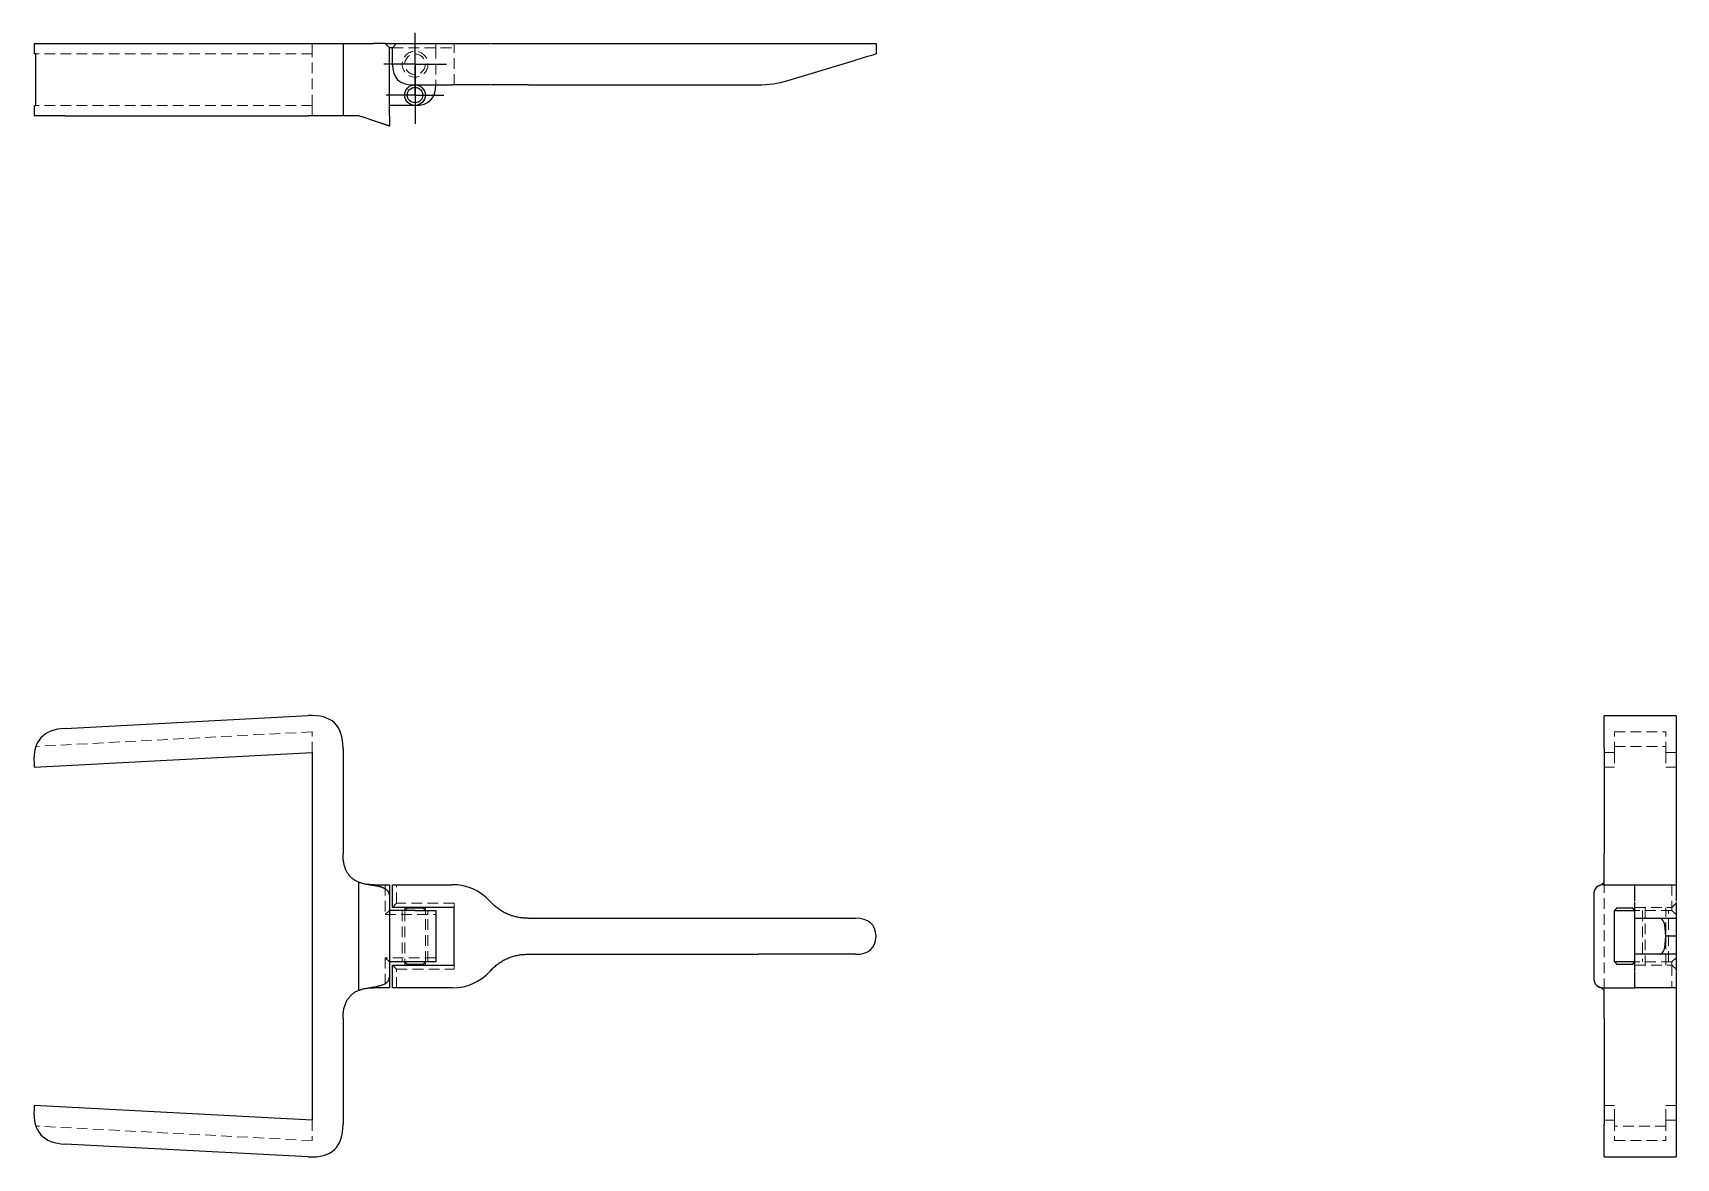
# Model space of a CAD drawing. Header units: millimetres. Extents: x 33 to 228, y 31 to 164.
import ezdxf

# ---------------------------------------------------------------- set-up
doc = ezdxf.new("R2010")
doc.units = ezdxf.units.MM
doc.linetypes.add('HIDDEN', pattern=[1.905, 1.27, -0.635])
doc.layers.add('10', color=7, linetype='Continuous')

# ---------------------------------------------------------------- blocks, each defined once
blk = doc.blocks.new('SW_CENTERMARKSYMBOL_0')
at = {"layer": '10', "color": 0}
for p, q in [((0, 2.5), (0, 3.72)), ((0, 0), (0, 2.5)), ((-2.5, 0), (-3.72, 0)), ((0, 0), (-2.5, 0)), ((0, 0), (0, -2.5)), ((0, 0), (2.5, 0)), ((2.5, 0), (3.72, 0)), ((0, -2.5), (0, -3.72))]:
    blk.add_line(p, q, dxfattribs=at)
blk = doc.blocks.new('SW_CENTERMARKSYMBOL_1')
at = {"layer": '10', "color": 0}
for p, q in [((0, 2.5), (0, 3.42)), ((0, 0), (0, 2.5)), ((-2.5, 0), (-3.42, 0)), ((0, 0), (-2.5, 0)), ((0, 0), (0, -2.5)), ((0, 0), (2.5, 0)), ((2.5, 0), (3.42, 0)), ((0, -2.5), (0, -3.42))]:
    blk.add_line(p, q, dxfattribs=at)

msp = doc.modelspace()

# ---------------------------------------------------------------- linework, layer by layer
at = {"color": 7, "linetype": 'Continuous', "lineweight": 25}
for p, q in [((33.09, 162.87), (33.09, 161.65)), ((36.77, 162.87), (65.61, 162.87)), ((69.73, 162.87), (69.73, 154.32)), ((74.73, 162.87), (73.39, 162.87)), ((75.22, 162.38), (74.73, 162.87)), ((74.73, 162.87), (76.08, 162.87)), ((75.22, 154.32), (75.22, 162.38)), ((75.59, 162.38), (75.22, 162.38)), ((76.08, 162.87), (75.59, 162.38)), ((75.59, 160.43), (75.59, 162.38)), ((76.08, 162.87), (82.68, 162.87)), ((91.69, 162.87), (130.54, 162.87)), ((132.97, 162.87), (132.97, 161.65)), ((33.3, 161.65), (33.1, 161.65)), ((33.3, 155.55), (33.3, 161.65)), ((122.48, 158.5), (130.54, 160.92)), ((78.03, 157.99), (82.68, 157.99)), ((91.69, 157.99), (118.97, 157.99)), ((33.09, 155.55), (33.09, 154.32)), ((36.77, 154.32), (65.61, 154.32)), ((78.27, 155.55), (75.22, 155.55)), ((36.77, 81.66), (65.61, 83.17)), ((227.87, 83.15), (219.32, 83.15)), ((33.09, 77.07), (66.06, 78.8)), ((66.06, 78.8), (66.06, 35.2)), ((69.73, 79.27), (69.73, 66.77)), ((219.32, 79.27), (219.32, 66.77)), ((227.87, 79.27), (227.87, 66.77)), ((33.07, 77.56), (33.09, 77.07)), ((71.56, 63.42), (71.56, 50.58)), ((73.39, 63.11), (75.22, 63.11)), ((75.59, 60.42), (75.59, 63.11)), ((78.03, 63.11), (82.68, 63.11)), ((219.32, 63.11), (222.99, 63.11)), ((222.99, 63.11), (227.87, 63.11)), ((75.22, 61.88), (75.22, 52.12)), ((87.17, 61.14), (87.21, 61.1)), ((218.1, 61.88), (218.1, 52.12)), ((78.27, 60.05), (75.22, 60.05)), ((77.05, 60.42), (77.05, 60.05)), ((77.36, 60.36), (77.05, 60.05)), ((77.36, 60.36), (79.19, 60.36)), ((82.91, 60.42), (78.03, 60.42)), ((79.49, 60.05), (79.19, 60.36)), ((79.49, 60.05), (79.49, 60.42)), ((80.72, 60.05), (80.72, 53.95)), ((82.91, 53.58), (82.91, 60.42)), ((91.69, 59.14), (118.97, 59.14)), ((122.48, 59.14), (130.54, 59.14)), ((220.85, 60.36), (220.55, 60.05)), ((220.55, 53.95), (220.55, 60.05)), ((220.85, 60.36), (222.68, 60.36)), ((222.99, 60.05), (222.68, 60.36)), ((222.99, 54.86), (222.99, 59.14)), ((223.5, 59.14), (225.92, 59.14)), ((225.92, 59.14), (227.87, 59.14)), ((227.87, 57), (226.65, 57)), ((91.69, 54.86), (118.97, 54.86)), ((130.54, 54.86), (122.48, 54.86)), ((225.92, 54.86), (223.5, 54.86)), ((227.87, 54.86), (225.92, 54.86)), ((78.27, 53.95), (75.22, 53.95)), ((75.59, 50.89), (75.59, 53.58)), ((77.05, 53.95), (77.36, 53.64)), ((77.05, 53.95), (77.05, 53.58)), ((79.19, 53.64), (77.36, 53.64)), ((78.03, 53.58), (82.91, 53.58)), ((79.19, 53.64), (79.49, 53.95)), ((79.49, 53.58), (79.49, 53.95)), ((87.21, 52.9), (87.17, 52.86)), ((220.55, 53.95), (220.85, 53.64)), ((222.68, 53.64), (220.85, 53.64)), ((222.68, 53.64), (222.99, 53.95)), ((75.22, 50.89), (73.39, 50.89)), ((82.68, 50.89), (78.03, 50.89)), ((219.32, 50.89), (222.99, 50.89)), ((227.87, 50.89), (222.99, 50.89)), ((69.73, 47.23), (69.73, 34.73)), ((219.32, 47.23), (219.32, 34.73)), ((227.87, 47.23), (227.87, 34.73)), ((33.09, 36.93), (33.07, 36.44)), ((66.06, 35.2), (33.09, 36.93)), ((65.61, 30.83), (36.77, 32.34)), ((219.32, 30.85), (227.87, 30.85))]:
    msp.add_line(p, q, dxfattribs=at)
at = {"color": 7, "linetype": 'HIDDEN', "lineweight": 18}
for p, q in [((33.09, 161.65), (33.09, 162.87)), ((66.06, 161.65), (66.06, 162.87)), ((75.59, 162.38), (82.91, 162.38)), ((80.72, 162.87), (80.72, 162.38)), ((80.72, 162.38), (80.72, 157.99)), ((82.91, 162.38), (82.91, 162.87)), ((82.91, 157.99), (82.91, 162.38)), ((66.06, 161.65), (33.3, 161.65)), ((66.06, 155.55), (66.06, 161.65)), ((33.09, 154.32), (33.09, 155.55)), ((66.06, 155.55), (33.3, 155.55)), ((66.06, 154.32), (66.06, 155.55)), ((66.06, 81.24), (33.3, 79.52)), ((66.06, 78.8), (66.06, 81.24)), ((220.55, 81.24), (226.65, 81.24)), ((220.55, 78.8), (220.55, 81.24)), ((226.65, 78.8), (226.65, 81.24)), ((219.32, 78.8), (220.55, 78.8)), ((220.55, 79.52), (226.65, 79.52)), ((220.55, 78.8), (220.55, 77.07)), ((226.65, 78.8), (226.65, 77.07)), ((226.65, 78.8), (227.87, 78.8)), ((219.32, 77.07), (220.55, 77.07)), ((226.65, 77.07), (227.87, 77.07)), ((74.73, 63.11), (74.73, 59.56)), ((76.08, 60.91), (76.08, 63.11)), ((219.32, 63.42), (219.32, 50.58)), ((227.38, 63.11), (227.38, 60.42)), ((76.08, 60.91), (75.59, 60.42)), ((82.91, 60.91), (76.08, 60.91)), ((82.91, 60.42), (82.91, 60.91)), ((227.38, 60.42), (227.87, 60.91)), ((75.22, 60.05), (74.73, 59.56)), ((74.73, 59.56), (80.72, 59.56)), ((76.75, 60.05), (76.75, 53.95)), ((77.05, 60.05), (77.05, 53.95)), ((79.49, 53.95), (79.49, 60.05)), ((79.8, 53.95), (79.8, 60.05)), ((222.99, 60.42), (227.38, 60.42)), ((227.38, 60.05), (222.99, 60.05)), ((223.9, 60.05), (223.9, 53.95)), ((224.21, 60.42), (224.21, 53.58)), ((226.65, 53.58), (226.65, 60.42)), ((226.96, 53.95), (226.96, 60.05)), ((227.38, 60.05), (227.38, 60.42)), ((227.87, 59.56), (227.38, 60.05)), ((74.73, 54.44), (75.22, 53.95)), ((74.73, 54.44), (74.73, 50.89)), ((80.72, 54.44), (74.73, 54.44)), ((76.08, 53.09), (75.59, 53.58)), ((76.08, 50.89), (76.08, 53.09)), ((76.08, 53.09), (82.91, 53.09)), ((82.91, 53.09), (82.91, 53.58)), ((227.38, 53.95), (222.99, 53.95)), ((222.99, 53.58), (227.38, 53.58)), ((227.38, 53.95), (227.87, 54.44)), ((227.38, 53.58), (227.38, 53.95)), ((227.87, 53.09), (227.38, 53.58)), ((227.38, 53.58), (227.38, 50.89)), ((66.06, 35.2), (66.06, 32.76)), ((219.32, 36.93), (220.55, 36.93)), ((219.32, 35.2), (220.55, 35.2)), ((220.55, 35.2), (220.55, 36.93)), ((220.55, 35.2), (220.55, 32.76)), ((226.65, 36.93), (227.87, 36.93)), ((226.65, 35.2), (226.65, 36.93)), ((226.65, 35.2), (227.87, 35.2)), ((226.65, 35.2), (226.65, 32.76)), ((66.06, 32.76), (33.3, 34.48)), ((226.65, 34.48), (220.55, 34.48)), ((220.55, 32.76), (226.65, 32.76))]:
    msp.add_line(p, q, dxfattribs=at)
at = {"color": 7, "linetype": 'HIDDEN', "lineweight": 18, "flags": 128}
for points in [[(69.73, 66.77), (69.73, 66.77)], [(73.39, 63.11), (73.39, 63.11)], [(219.32, 63.11), (219.32, 63.11)], [(87.21, 61.1), (87.21, 61.1)], [(91.69, 59.14), (91.69, 59.14)], [(132.97, 57), (132.97, 57)], [(91.69, 54.86), (91.69, 54.86)], [(87.21, 52.9), (87.21, 52.9)], [(73.39, 50.89), (73.39, 50.89)], [(219.32, 50.89), (219.32, 50.89)], [(69.73, 47.23), (69.73, 47.23)]]:
    msp.add_lwpolyline(points, dxfattribs=at)
at = {"color": 7, "linetype": 'HIDDEN', "lineweight": 18}
for radius in [1.53, 1.22]:
    msp.add_circle((78.27, 160.43), radius, dxfattribs=at)
at = {"color": 7, "linetype": 'Continuous', "lineweight": 25}
for radius in [1.22, 0.916]:
    msp.add_circle((78.27, 156.77), radius, dxfattribs=at)
for points, knots in [([(33.1, 162.87), (33.14, 162.87), (33.23, 162.87), (33.58, 162.87), (34.12, 162.87), (34.84, 162.87), (35.75, 162.87), (36.41, 162.87), (36.77, 162.87)], [0, 0, 0, 0, 0.165245, 0.317971, 0.464285, 0.622891, 0.798536, 1, 1, 1, 1]), ([(69.73, 162.87), (69.73, 162.87), (69.73, 162.87), (69.75, 162.87), (69.77, 162.87), (69.81, 162.87), (69.86, 162.87), (69.92, 162.87), (69.99, 162.87), (70.07, 162.87), (70.16, 162.87), (70.26, 162.87), (70.38, 162.87), (70.5, 162.87), (70.64, 162.87), (70.79, 162.87), (70.94, 162.87), (71.11, 162.87), (71.29, 162.87), (71.48, 162.87), (71.68, 162.87), (71.9, 162.87), (72.12, 162.87), (72.35, 162.87), (72.6, 162.87), (72.85, 162.87), (73.12, 162.87), (73.3, 162.87), (73.39, 162.87)], [0, 0, 0, 0, 0.046494, 0.091239, 0.13432, 0.175829, 0.215871, 0.254563, 0.292033, 0.328423, 0.363889, 0.398596, 0.432724, 0.466461, 0.5, 0.533539, 0.567276, 0.601404, 0.636111, 0.671577, 0.707967, 0.745437, 0.784129, 0.824171, 0.86568, 0.908761, 0.953506, 1, 1, 1, 1]), ([(87.25, 162.87), (87.55, 162.87), (88.13, 162.87), (89.22, 162.87), (90.42, 162.87), (91.26, 162.87), (91.69, 162.87)], [0, 0, 0, 0, 0.246448, 0.493815, 0.741183, 1, 1, 1, 1]), ([(91.69, 157.99), (91.26, 157.99), (90.42, 157.99), (89.22, 157.99), (88.13, 157.99), (87.55, 157.99), (87.25, 157.99)], [0, 0, 0, 0, 0.258817, 0.506185, 0.753552, 1, 1, 1, 1]), ([(36.77, 154.32), (36.43, 154.32), (35.79, 154.32), (34.92, 154.32), (34.2, 154.32), (33.64, 154.32), (33.27, 154.32), (33.1, 154.32), (33.1, 154.32), (33.1, 154.32)], [0, 0, 0, 0, 0.192942, 0.362052, 0.514778, 0.661093, 0.8197, 0.995345, 1, 1, 1, 1]), ([(33.11, 155.55), (33.11, 155.55), (33.11, 155.55), (33.21, 155.55), (33.3, 155.55)], [0, 0, 0, 0, 0.1478548, 1, 1, 1, 1]), ([(71.56, 154.32), (71.5, 154.32), (71.39, 154.32), (71.23, 154.32), (71.07, 154.32), (70.93, 154.32), (70.79, 154.32), (70.66, 154.32), (70.54, 154.32), (70.43, 154.32), (70.32, 154.32), (70.23, 154.32), (70.14, 154.32), (70.06, 154.32), (69.99, 154.32), (69.93, 154.32), (69.87, 154.32), (69.83, 154.32), (69.79, 154.32), (69.76, 154.32), (69.74, 154.32), (69.73, 154.32), (69.73, 154.32), (69.73, 154.32)], [0, 0, 0, 0, 0.045797, 0.090649, 0.134726, 0.178205, 0.221272, 0.264115, 0.306929, 0.349908, 0.393243, 0.43712, 0.481721, 0.527216, 0.573767, 0.621525, 0.670629, 0.721208, 0.773381, 0.827253, 0.882923, 0.940479, 1, 1, 1, 1]), ([(73.39, 153.71), (73.08, 153.82), (72.77, 153.92), (72.15, 154.13), (71.85, 154.23), (71.56, 154.32)], [0, 0, 0, 0, 0.5, 0.5, 1, 1, 1, 1]), ([(75.22, 153.1), (75.22, 153.1), (75.22, 153.1), (75.2, 153.11), (75.18, 153.12), (75.14, 153.13), (75.09, 153.15), (75.04, 153.16), (74.97, 153.19), (74.9, 153.21), (74.81, 153.24), (74.71, 153.27), (74.6, 153.31), (74.49, 153.35), (74.36, 153.39), (74.22, 153.44), (74.08, 153.48), (73.92, 153.54), (73.75, 153.59), (73.57, 153.65), (73.45, 153.69), (73.39, 153.71)], [0, 0, 0, 0, 0.036993, 0.073135, 0.109012, 0.145222, 0.182348, 0.220932, 0.261455, 0.304336, 0.349926, 0.39852, 0.45036, 0.505646, 0.564543, 0.627188, 0.693692, 0.764152, 0.838647, 0.917244, 1, 1, 1, 1]), ([(219.32, 79.27), (219.32, 79.63), (219.32, 80.3), (219.32, 81.22), (219.32, 81.98), (219.32, 82.58), (219.32, 82.97), (219.32, 83.14), (219.32, 83.14), (219.32, 83.15)], [0, 0, 0, 0, 0.1953355, 0.3649702, 0.5167717, 0.6615449, 0.8190514, 0.9951185, 1, 1, 1, 1]), ([(227.87, 83.15), (227.87, 83.1), (227.87, 83), (227.87, 82.63), (227.87, 82.07), (227.87, 81.3), (227.87, 80.34), (227.87, 79.65), (227.87, 79.27)], [0, 0, 0, 0, 0.165931, 0.317732, 0.462505, 0.620011, 0.796077, 1, 1, 1, 1]), ([(71.56, 63.42), (71.5, 63.44), (71.39, 63.49), (71.23, 63.58), (71.07, 63.67), (70.93, 63.77), (70.79, 63.88), (70.66, 64), (70.54, 64.13), (70.43, 64.26), (70.32, 64.41), (70.23, 64.56), (70.14, 64.72), (70.06, 64.89), (69.99, 65.06), (69.93, 65.25), (69.87, 65.44), (69.83, 65.64), (69.79, 65.85), (69.76, 66.07), (69.74, 66.29), (69.73, 66.53), (69.73, 66.69), (69.73, 66.77)], [0, 0, 0, 0, 0.045797, 0.090649, 0.134726, 0.178205, 0.221272, 0.264115, 0.306929, 0.349908, 0.393243, 0.43712, 0.481721, 0.527216, 0.573767, 0.621525, 0.670629, 0.721208, 0.773381, 0.827253, 0.882923, 0.940479, 1, 1, 1, 1]), ([(219.32, 63.42), (219.32, 63.44), (219.32, 63.49), (219.32, 63.58), (219.32, 63.67), (219.32, 63.77), (219.32, 63.88), (219.32, 64), (219.32, 64.13), (219.32, 64.26), (219.32, 64.41), (219.32, 64.56), (219.32, 64.72), (219.32, 64.89), (219.32, 65.06), (219.32, 65.25), (219.32, 65.44), (219.32, 65.64), (219.32, 65.85), (219.32, 66.07), (219.32, 66.29), (219.32, 66.53), (219.32, 66.69), (219.32, 66.77)], [0, 0, 0, 0, 0.045797, 0.090649, 0.134726, 0.178205, 0.221272, 0.264115, 0.306929, 0.349908, 0.393243, 0.43712, 0.481721, 0.527216, 0.573767, 0.621525, 0.670629, 0.721208, 0.773381, 0.827253, 0.882923, 0.940479, 1, 1, 1, 1]), ([(227.87, 66.77), (227.87, 66.68), (227.87, 66.5), (227.87, 66.23), (227.87, 65.97), (227.87, 65.73), (227.87, 65.5), (227.87, 65.27), (227.87, 65.06), (227.87, 64.86), (227.87, 64.67), (227.87, 64.49), (227.87, 64.32), (227.87, 64.17), (227.87, 64.02), (227.87, 63.88), (227.87, 63.76), (227.87, 63.64), (227.87, 63.54), (227.87, 63.45), (227.87, 63.37), (227.87, 63.3), (227.87, 63.24), (227.87, 63.19), (227.87, 63.15), (227.87, 63.12), (227.87, 63.11), (227.87, 63.11), (227.87, 63.11)], [0, 0, 0, 0, 0.046494, 0.091239, 0.13432, 0.175829, 0.215871, 0.254563, 0.292033, 0.328423, 0.363889, 0.398596, 0.432724, 0.466461, 0.5, 0.533539, 0.567276, 0.601404, 0.636111, 0.671577, 0.707967, 0.745437, 0.784129, 0.824171, 0.86568, 0.908761, 0.953506, 1, 1, 1, 1]), ([(73.39, 63), (73.08, 63.04), (72.77, 63.09), (72.15, 63.22), (71.85, 63.3), (71.56, 63.42)], [0, 0, 0, 0, 0.5, 0.5, 1, 1, 1, 1]), ([(75.22, 61.88), (75.22, 61.91), (75.22, 61.97), (75.2, 62.06), (75.18, 62.14), (75.14, 62.22), (75.09, 62.3), (75.04, 62.37), (74.97, 62.44), (74.9, 62.51), (74.81, 62.57), (74.71, 62.63), (74.6, 62.68), (74.49, 62.73), (74.36, 62.78), (74.22, 62.83), (74.08, 62.87), (73.92, 62.91), (73.75, 62.94), (73.57, 62.97), (73.45, 62.99), (73.39, 63)], [0, 0, 0, 0, 0.036993, 0.073135, 0.109012, 0.145222, 0.182348, 0.220932, 0.261455, 0.304336, 0.349926, 0.39852, 0.45036, 0.505646, 0.564543, 0.627188, 0.693692, 0.764152, 0.838647, 0.917244, 1, 1, 1, 1]), ([(218.71, 63), (218.82, 63.04), (218.92, 63.09), (219.13, 63.22), (219.23, 63.3), (219.32, 63.42)], [0, 0, 0, 0, 0.5, 0.5, 1, 1, 1, 1]), ([(222.99, 61.19), (222.99, 61.51), (222.99, 62.14), (222.99, 62.73), (222.99, 63.05), (222.99, 63.09), (222.99, 63.11)], [0, 0, 0, 0, 0.275232, 0.55179, 0.770943, 1, 1, 1, 1]), ([(227.87, 63.11), (227.87, 63.08), (227.87, 63.02), (227.87, 62.57), (227.87, 61.95), (227.87, 61.44), (227.87, 61.19)], [0, 0, 0, 0, 0.28916, 0.565616, 0.784689, 1, 1, 1, 1]), ([(91.69, 59.14), (91.6, 59.14), (91.41, 59.14), (91.14, 59.16), (90.87, 59.18), (90.61, 59.22), (90.34, 59.27), (90.09, 59.33), (89.84, 59.4), (89.59, 59.48), (89.35, 59.58), (89.12, 59.68), (88.88, 59.79), (88.66, 59.92), (88.43, 60.06), (88.22, 60.2), (88.01, 60.36), (87.8, 60.53), (87.59, 60.71), (87.4, 60.9), (87.27, 61.03), (87.21, 61.1)], [0, 0, 0, 0, 0.055266, 0.109674, 0.163313, 0.216278, 0.268664, 0.320573, 0.372108, 0.423373, 0.474476, 0.525524, 0.576627, 0.627892, 0.679427, 0.731336, 0.783722, 0.836687, 0.890326, 0.944734, 1, 1, 1, 1]), ([(222.99, 59.14), (222.99, 59.14), (222.99, 59.14), (222.99, 59.16), (222.99, 59.18), (222.99, 59.22), (222.99, 59.27), (222.99, 59.33), (222.99, 59.4), (222.99, 59.48), (222.99, 59.58), (222.99, 59.68), (222.99, 59.79), (222.99, 59.92), (222.99, 60.06), (222.99, 60.2), (222.99, 60.36), (222.99, 60.53), (222.99, 60.71), (222.99, 60.9), (222.99, 61.03), (222.99, 61.1)], [0, 0, 0, 0, 0.055266, 0.109674, 0.163313, 0.216278, 0.268664, 0.320573, 0.372108, 0.423373, 0.474476, 0.525524, 0.576627, 0.627892, 0.679427, 0.731336, 0.783722, 0.836687, 0.890326, 0.944734, 1, 1, 1, 1]), ([(227.87, 61.1), (227.87, 61.03), (227.87, 60.9), (227.87, 60.71), (227.87, 60.53), (227.87, 60.36), (227.87, 60.2), (227.87, 60.06), (227.87, 59.92), (227.87, 59.79), (227.87, 59.68), (227.87, 59.58), (227.87, 59.48), (227.87, 59.4), (227.87, 59.33), (227.87, 59.27), (227.87, 59.22), (227.87, 59.18), (227.87, 59.16), (227.87, 59.14), (227.87, 59.14), (227.87, 59.14)], [0, 0, 0, 0, 0.055266, 0.109674, 0.163313, 0.216278, 0.268664, 0.320573, 0.372108, 0.423373, 0.474476, 0.525524, 0.576627, 0.627892, 0.679427, 0.731336, 0.783722, 0.836687, 0.890326, 0.944734, 1, 1, 1, 1]), ([(87.21, 52.9), (87.27, 52.97), (87.4, 53.1), (87.59, 53.29), (87.8, 53.47), (88.01, 53.64), (88.22, 53.8), (88.43, 53.94), (88.66, 54.08), (88.88, 54.21), (89.12, 54.32), (89.35, 54.42), (89.59, 54.52), (89.84, 54.6), (90.09, 54.67), (90.34, 54.73), (90.61, 54.78), (90.87, 54.82), (91.14, 54.84), (91.41, 54.86), (91.6, 54.86), (91.69, 54.86)], [0, 0, 0, 0, 0.055266, 0.109674, 0.163313, 0.216278, 0.268664, 0.320573, 0.372108, 0.423373, 0.474476, 0.525524, 0.576627, 0.627892, 0.679427, 0.731336, 0.783722, 0.836687, 0.890326, 0.944734, 1, 1, 1, 1]), ([(222.99, 52.9), (222.99, 52.97), (222.99, 53.1), (222.99, 53.29), (222.99, 53.47), (222.99, 53.64), (222.99, 53.8), (222.99, 53.94), (222.99, 54.08), (222.99, 54.21), (222.99, 54.32), (222.99, 54.42), (222.99, 54.52), (222.99, 54.6), (222.99, 54.67), (222.99, 54.73), (222.99, 54.78), (222.99, 54.82), (222.99, 54.84), (222.99, 54.86), (222.99, 54.86), (222.99, 54.86)], [0, 0, 0, 0, 0.055266, 0.109674, 0.163313, 0.216278, 0.268664, 0.320573, 0.372108, 0.423373, 0.474476, 0.525524, 0.576627, 0.627892, 0.679427, 0.731336, 0.783722, 0.836687, 0.890326, 0.944734, 1, 1, 1, 1]), ([(227.87, 54.86), (227.87, 54.86), (227.87, 54.86), (227.87, 54.84), (227.87, 54.82), (227.87, 54.78), (227.87, 54.73), (227.87, 54.67), (227.87, 54.6), (227.87, 54.52), (227.87, 54.42), (227.87, 54.32), (227.87, 54.21), (227.87, 54.08), (227.87, 53.94), (227.87, 53.8), (227.87, 53.64), (227.87, 53.47), (227.87, 53.29), (227.87, 53.1), (227.87, 52.97), (227.87, 52.9)], [0, 0, 0, 0, 0.055266, 0.109674, 0.163313, 0.216278, 0.268664, 0.320573, 0.372108, 0.423373, 0.474476, 0.525524, 0.576627, 0.627892, 0.679427, 0.731336, 0.783722, 0.836687, 0.890326, 0.944734, 1, 1, 1, 1]), ([(222.99, 50.89), (222.99, 50.92), (222.99, 50.98), (222.99, 51.43), (222.99, 52.05), (222.99, 52.56), (222.99, 52.81)], [0, 0, 0, 0, 0.28916, 0.565616, 0.784689, 1, 1, 1, 1]), ([(227.87, 52.81), (227.87, 52.49), (227.87, 51.86), (227.87, 51.27), (227.87, 50.95), (227.87, 50.91), (227.87, 50.89)], [0, 0, 0, 0, 0.275232, 0.55179, 0.770943, 1, 1, 1, 1]), ([(71.56, 50.58), (71.85, 50.7), (72.15, 50.78), (72.77, 50.91), (73.08, 50.96), (73.39, 51)], [0, 0, 0, 0, 0.5, 0.5, 1, 1, 1, 1]), ([(73.39, 51), (73.49, 51.01), (73.67, 51.04), (73.94, 51.1), (74.18, 51.16), (74.4, 51.23), (74.59, 51.31), (74.76, 51.4), (74.9, 51.5), (75.02, 51.6), (75.11, 51.72), (75.17, 51.84), (75.21, 51.98), (75.22, 52.07), (75.22, 52.12)], [0, 0, 0, 0, 0.129147, 0.247945, 0.356658, 0.455628, 0.545312, 0.626322, 0.699488, 0.765935, 0.827161, 0.885068, 0.941893, 1, 1, 1, 1]), ([(219.32, 50.58), (219.23, 50.7), (219.13, 50.78), (218.92, 50.91), (218.82, 50.96), (218.71, 51)], [0, 0, 0, 0, 0.5, 0.5, 1, 1, 1, 1]), ([(227.87, 50.89), (227.87, 50.89), (227.87, 50.89), (227.87, 50.88), (227.87, 50.85), (227.87, 50.81), (227.87, 50.76), (227.87, 50.7), (227.87, 50.63), (227.87, 50.55), (227.87, 50.46), (227.87, 50.36), (227.87, 50.24), (227.87, 50.12), (227.87, 49.98), (227.87, 49.83), (227.87, 49.68), (227.87, 49.51), (227.87, 49.33), (227.87, 49.14), (227.87, 48.94), (227.87, 48.73), (227.87, 48.5), (227.87, 48.27), (227.87, 48.03), (227.87, 47.77), (227.87, 47.5), (227.87, 47.32), (227.87, 47.23)], [0, 0, 0, 0, 0.046494, 0.091239, 0.13432, 0.175829, 0.215871, 0.254563, 0.292033, 0.328423, 0.363889, 0.398596, 0.432724, 0.466461, 0.5, 0.533539, 0.567276, 0.601404, 0.636111, 0.671577, 0.707967, 0.745437, 0.784129, 0.824171, 0.86568, 0.908761, 0.953506, 1, 1, 1, 1]), ([(69.73, 47.23), (69.73, 47.33), (69.73, 47.51), (69.75, 47.78), (69.77, 48.04), (69.81, 48.29), (69.86, 48.53), (69.93, 48.75), (70, 48.97), (70.08, 49.17), (70.18, 49.36), (70.29, 49.54), (70.41, 49.71), (70.54, 49.87), (70.68, 50.02), (70.83, 50.16), (71, 50.28), (71.17, 50.39), (71.36, 50.49), (71.49, 50.55), (71.56, 50.58)], [0, 0, 0, 0, 0.06925, 0.135843, 0.199907, 0.26159, 0.321054, 0.378483, 0.434079, 0.488066, 0.540688, 0.592207, 0.642905, 0.693075, 0.743022, 0.793052, 0.843472, 0.894581, 0.946667, 1, 1, 1, 1]), ([(219.32, 47.23), (219.32, 47.33), (219.32, 47.51), (219.32, 47.78), (219.32, 48.04), (219.32, 48.29), (219.32, 48.53), (219.32, 48.75), (219.32, 48.97), (219.32, 49.17), (219.32, 49.36), (219.32, 49.54), (219.32, 49.71), (219.32, 49.87), (219.32, 50.02), (219.32, 50.16), (219.32, 50.28), (219.32, 50.39), (219.32, 50.49), (219.32, 50.55), (219.32, 50.58)], [0, 0, 0, 0, 0.06925, 0.135843, 0.199907, 0.26159, 0.321054, 0.378483, 0.434079, 0.488066, 0.540688, 0.592207, 0.642905, 0.693075, 0.743022, 0.793052, 0.843472, 0.894581, 0.946667, 1, 1, 1, 1]), ([(219.32, 30.85), (219.32, 30.9), (219.32, 31), (219.32, 31.37), (219.32, 31.93), (219.32, 32.7), (219.32, 33.66), (219.32, 34.35), (219.32, 34.73)], [0, 0, 0, 0, 0.165931, 0.317732, 0.462505, 0.620011, 0.796077, 1, 1, 1, 1]), ([(227.87, 34.73), (227.87, 34.37), (227.87, 33.7), (227.87, 32.78), (227.87, 32.02), (227.87, 31.42), (227.87, 31.03), (227.87, 30.86), (227.87, 30.86), (227.87, 30.85)], [0, 0, 0, 0, 0.195335, 0.36497, 0.516772, 0.661545, 0.819051, 0.995119, 1, 1, 1, 1])]:
    msp.add_open_spline(points, degree=3, knots=knots, dxfattribs=at)
for points in [[(65.61, 162.87), (68.36, 162.87), (69.73, 162.87), (69.73, 162.87)], [(82.68, 162.87), (84.46, 162.87), (85.96, 162.87), (87.17, 162.87)], [(130.54, 162.87), (132.06, 162.87), (132.87, 162.87), (132.97, 162.87)], [(75.59, 160.43), (75.59, 158.8), (76.4, 157.99), (78.03, 157.99)], [(132.97, 161.65), (132.87, 161.62), (132.06, 161.37), (130.54, 160.92)], [(78.27, 155.55), (79.9, 155.55), (80.72, 156.36), (80.72, 157.99)], [(87.17, 157.99), (85.96, 157.99), (84.46, 157.99), (82.68, 157.99)], [(118.97, 157.99), (120.17, 157.99), (121.34, 158.16), (122.48, 158.5)], [(69.73, 154.32), (69.73, 154.32), (68.36, 154.32), (65.61, 154.32)], [(75.22, 154.32), (75.22, 153.51), (75.22, 153.1), (75.22, 153.1)], [(69.73, 79.27), (69.73, 82.02), (68.36, 83.32), (65.61, 83.17)], [(36.77, 81.66), (34.16, 81.53), (32.93, 80.16), (33.07, 77.56)], [(73.39, 63.11), (72.67, 63.11), (72.06, 63.21), (71.56, 63.42)], [(75.22, 63.11), (75.22, 63.11), (75.22, 62.7), (75.22, 61.88)], [(75.59, 63.11), (75.59, 63.11), (76.4, 63.11), (78.03, 63.11)], [(87.17, 61.14), (85.96, 62.45), (84.46, 63.11), (82.68, 63.11)], [(219.32, 63.11), (218.51, 63.11), (218.1, 62.7), (218.1, 61.88)], [(78.03, 60.42), (76.4, 60.42), (75.59, 60.42), (75.59, 60.42)], [(78.27, 60.05), (79.9, 60.05), (80.72, 60.05), (80.72, 60.05)], [(118.97, 59.14), (120.17, 59.14), (121.34, 59.14), (122.48, 59.14)], [(132.97, 57), (132.87, 58.42), (132.06, 59.14), (130.54, 59.14)], [(220.55, 60.05), (220.55, 60.05), (221.36, 60.05), (222.99, 60.05)], [(222.99, 59.14), (222.99, 59.14), (223.16, 59.14), (223.5, 59.14)], [(226.65, 57), (226.62, 58.42), (226.37, 59.14), (225.92, 59.14)], [(227.87, 59.14), (227.87, 59.14), (227.87, 58.42), (227.87, 57)], [(130.54, 54.86), (132.06, 54.86), (132.87, 55.58), (132.97, 57)], [(225.92, 54.86), (226.37, 54.86), (226.62, 55.58), (226.65, 57)], [(227.87, 57), (227.87, 55.58), (227.87, 54.86), (227.87, 54.86)], [(122.48, 54.86), (121.34, 54.86), (120.17, 54.86), (118.97, 54.86)], [(223.5, 54.86), (223.16, 54.86), (222.99, 54.86), (222.99, 54.86)], [(75.59, 53.58), (75.59, 53.58), (76.4, 53.58), (78.03, 53.58)], [(80.72, 53.95), (80.72, 53.95), (79.9, 53.95), (78.27, 53.95)], [(82.68, 50.89), (84.46, 50.89), (85.96, 51.55), (87.17, 52.86)], [(222.99, 53.95), (221.36, 53.95), (220.55, 53.95), (220.55, 53.95)], [(71.56, 50.58), (72.06, 50.79), (72.67, 50.89), (73.39, 50.89)], [(75.22, 52.12), (75.22, 51.3), (75.22, 50.89), (75.22, 50.89)], [(78.03, 50.89), (76.4, 50.89), (75.59, 50.89), (75.59, 50.89)], [(218.1, 52.12), (218.1, 51.3), (218.51, 50.89), (219.32, 50.89)], [(33.07, 36.44), (32.93, 33.84), (34.16, 32.47), (36.77, 32.34)], [(65.61, 30.83), (68.36, 30.68), (69.73, 31.98), (69.73, 34.73)]]:
    msp.add_open_spline(points, degree=3, dxfattribs=at)

# ---------------------------------------------------------------- block references
at = {"layer": '10'}
for name, p in [('SW_CENTERMARKSYMBOL_0', (78.27, 160.43)), ('SW_CENTERMARKSYMBOL_1', (78.27, 156.77))]:
    msp.add_blockref(name, p, dxfattribs=at)

doc.saveas('drawing.dxf')
